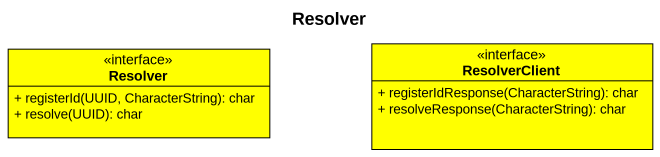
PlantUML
@startuml
title Resolver
hide circle
hide empty members
skinparam classAttributeIconSize 0
class Resolver <<interface>> #FFFF00 {
  + registerId(UUID, CharacterString): char
  + resolve(UUID): char
}
class ResolverClient <<interface>> #FFFF00 {
  + registerIdResponse(CharacterString): char
  + resolveResponse(CharacterString): char
}
@enduml
